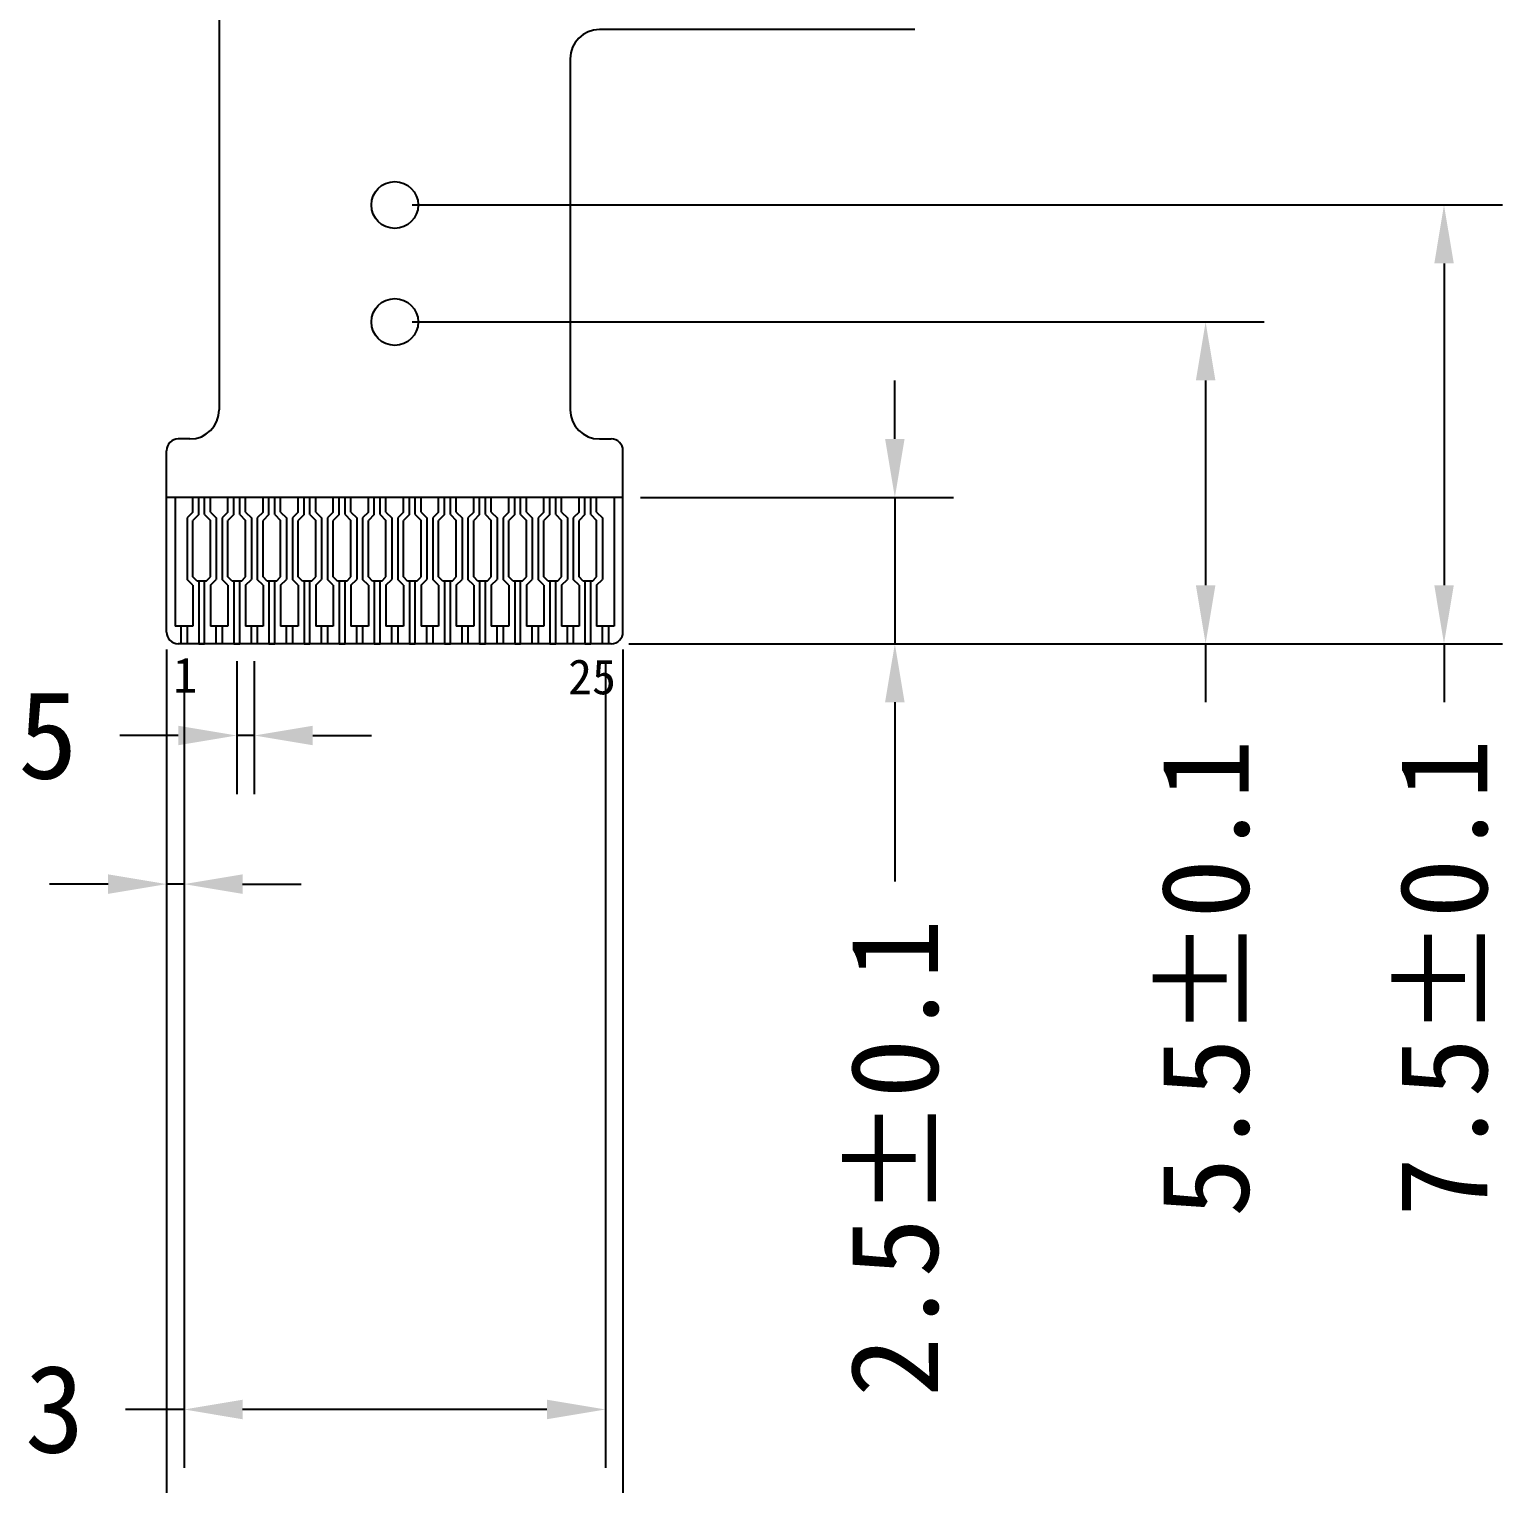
# Model space of a CAD drawing. Header units: millimetres. Extents: x 1040 to 3675, y 249 to 975.
# Drawn here: x 3630.78 to 3655.96, y 662.25 to 687.1 of the extents above; entities that cross this region are included whole.
import ezdxf

# ---------------------------------------------------------------- set-up
doc = ezdxf.new("R2010")
doc.units = ezdxf.units.MM
doc.layers.add('dim', color=3, linetype='Continuous')
doc.layers.add('FPC', color=33, linetype='Continuous')
doc.styles.get("Standard").update_dxf_attribs({"font": 'txt', "bigfont": 'gbcbig.shx'})
doc.styles.add('宋体', font='')
doc.styles.get('宋体').set_extended_font_data('SimSun')
doc.dimstyles.new('ISO-25$0', dxfattribs={"dimtxt": 1.5, "dimasz": 1, "dimexe": 1, "dimexo": 0.3, "dimgap": 0.6, "dimtad": 0, "dimdsep": 46, "dimtxsty": 'Standard', "dimcen": 0, "dimadec": 0, "dimazin": 0, "dimtfac": 1, "dimtmove": 0, "dimatfit": 3, "dimfxl": 1, "dimarcsym": 0})

# ---------------------------------------------------------------- blocks, each defined once
blk = doc.blocks.new('*D391')
at = {"color": 0, "lineweight": -2, "transparency": 16777216}
for p, q in [((3633.127, 676.5), (3633.127, 659.983)), ((3640.927, 676.5), (3640.927, 659.983)), ((3633.127, 660.983), (3631.695, 660.983)), ((3639.927, 660.983), (3634.127, 660.983))]:
    blk.add_line(p, q, dxfattribs=at)
at = {"color": 0, "transparency": 16777216}
for points in [[(3634.127, 661.15), (3634.127, 660.816), (3633.127, 660.983)], [(3639.927, 661.15), (3639.927, 660.816), (3640.927, 660.983)]]:
    blk.add_solid(points, dxfattribs=at)
at = {"layer": 'Defpoints', "color": 0, "transparency": 16777216}
for p in [(3633.127, 676.8), (3640.927, 676.8), (3633.127, 660.983)]:
    blk.add_point(p, dxfattribs=at)
at = {"color": 0, "transparency": 16777216, "insert": (3626.98, 660.983), "char_height": 1.5, "attachment_point": 5, "style": '宋体'}
blk.add_mtext('7.8±0.1', dxfattribs=at)
blk = doc.blocks.new('*D392')
at = {"color": 0, "lineweight": -2, "transparency": 16777216}
for p, q in [((3633.127, 676.5), (3633.127, 671.491)), ((3633.427, 676.3), (3633.427, 671.491)), ((3632.127, 672.491), (3631.127, 672.491)), ((3633.427, 672.491), (3633.127, 672.491)), ((3634.427, 672.491), (3635.427, 672.491))]:
    blk.add_line(p, q, dxfattribs=at)
at = {"color": 0, "transparency": 16777216}
for points in [[(3632.127, 672.658), (3632.127, 672.324), (3633.127, 672.491)], [(3634.427, 672.658), (3634.427, 672.324), (3633.427, 672.491)]]:
    blk.add_solid(points, dxfattribs=at)
at = {"layer": 'Defpoints', "color": 0, "transparency": 16777216}
for p in [(3633.127, 676.8), (3633.427, 676.6), (3633.427, 672.491)]:
    blk.add_point(p, dxfattribs=at)
at = {"color": 0, "transparency": 16777216, "insert": (3625.813, 672.491), "char_height": 1.5, "attachment_point": 5, "style": '宋体'}
blk.add_mtext('0.3±0.07', dxfattribs=at)
blk = doc.blocks.new('*D393')
at = {"color": 0, "lineweight": -2, "transparency": 16777216}
for p, q in [((3634.327, 676.3), (3634.327, 674.031)), ((3634.627, 676.3), (3634.627, 674.031)), ((3633.327, 675.031), (3632.327, 675.031)), ((3634.627, 675.031), (3634.327, 675.031)), ((3635.627, 675.031), (3636.627, 675.031))]:
    blk.add_line(p, q, dxfattribs=at)
at = {"color": 0, "transparency": 16777216}
for points in [[(3633.327, 675.198), (3633.327, 674.865), (3634.327, 675.031)], [(3635.627, 675.198), (3635.627, 674.865), (3634.627, 675.031)]]:
    blk.add_solid(points, dxfattribs=at)
at = {"layer": 'Defpoints', "color": 0, "transparency": 16777216}
for p in [(3634.327, 676.6), (3634.627, 676.6), (3634.627, 675.031)]:
    blk.add_point(p, dxfattribs=at)
at = {"color": 0, "transparency": 16777216, "insert": (3627.018, 675.031), "char_height": 1.5, "attachment_point": 5, "style": '宋体'}
blk.add_mtext('0.3±0.05', dxfattribs=at)
blk = doc.blocks.new('*D394')
at = {"color": 0, "lineweight": -2, "transparency": 16777216}
for p, q in [((3633.427, 676.3), (3633.427, 662.511)), ((3640.628, 676.3), (3640.628, 662.511)), ((3633.427, 663.511), (3632.427, 663.511)), ((3639.628, 663.511), (3634.427, 663.511))]:
    blk.add_line(p, q, dxfattribs=at)
at = {"color": 0, "transparency": 16777216}
for points in [[(3634.427, 663.678), (3634.427, 663.344), (3633.427, 663.511)], [(3639.628, 663.678), (3639.628, 663.344), (3640.628, 663.511)]]:
    blk.add_solid(points, dxfattribs=at)
at = {"layer": 'Defpoints', "color": 0, "transparency": 16777216}
for p in [(3633.427, 676.6), (3640.628, 676.6), (3633.427, 663.511)]:
    blk.add_point(p, dxfattribs=at)
at = {"color": 0, "transparency": 16777216, "insert": (3627.134, 663.511), "char_height": 1.5, "attachment_point": 5, "style": '宋体'}
blk.add_mtext('7.2±0.03', dxfattribs=at)
blk = doc.blocks.new('*D395')
at = {"color": 0, "lineweight": -2, "transparency": 16777216}
for p, q in [((3637.327, 684.1), (3655.959, 684.1)), ((3654.959, 683.1), (3654.959, 677.6)), ((3645.377, 676.6), (3655.959, 676.6)), ((3654.959, 676.6), (3654.959, 675.6))]:
    blk.add_line(p, q, dxfattribs=at)
at = {"color": 0, "transparency": 16777216}
for points in [[(3654.793, 683.1), (3655.126, 683.1), (3654.959, 684.1)], [(3654.793, 677.6), (3655.126, 677.6), (3654.959, 676.6)]]:
    blk.add_solid(points, dxfattribs=at)
at = {"layer": 'Defpoints', "color": 0, "transparency": 16777216}
for p in [(3637.027, 684.1), (3654.959, 684.1), (3645.077, 676.6)]:
    blk.add_point(p, dxfattribs=at)
at = {"color": 0, "transparency": 16777216, "insert": (3654.959, 670.885), "char_height": 1.5, "attachment_point": 5, "rotation": 90, "style": '宋体'}
blk.add_mtext('7.5±0.1', dxfattribs=at)
blk = doc.blocks.new('*D396')
at = {"color": 0, "lineweight": -2, "transparency": 16777216}
for p, q in [((3637.327, 682.1), (3651.885, 682.1)), ((3650.885, 681.1), (3650.885, 677.6)), ((3641.027, 676.6), (3651.885, 676.6)), ((3650.885, 676.6), (3650.885, 675.6))]:
    blk.add_line(p, q, dxfattribs=at)
at = {"color": 0, "transparency": 16777216}
for points in [[(3650.718, 681.1), (3651.052, 681.1), (3650.885, 682.1)], [(3650.718, 677.6), (3651.052, 677.6), (3650.885, 676.6)]]:
    blk.add_solid(points, dxfattribs=at)
at = {"layer": 'Defpoints', "color": 0, "transparency": 16777216}
for p in [(3637.027, 682.1), (3650.885, 682.1), (3640.727, 676.6)]:
    blk.add_point(p, dxfattribs=at)
at = {"color": 0, "transparency": 16777216, "insert": (3650.885, 670.881), "char_height": 1.5, "attachment_point": 5, "rotation": 90, "style": '宋体'}
blk.add_mtext('5.5±0.1', dxfattribs=at)
blk = doc.blocks.new('*D398')
at = {"color": 0, "lineweight": -2, "transparency": 16777216}
for p, q in [((3645.574, 680.1), (3645.574, 681.1)), ((3641.227, 679.1), (3646.574, 679.1)), ((3645.574, 679.1), (3645.574, 676.6)), ((3641.027, 676.6), (3646.574, 676.6)), ((3645.574, 675.6), (3645.574, 672.535))]:
    blk.add_line(p, q, dxfattribs=at)
at = {"color": 0, "transparency": 16777216}
for points in [[(3645.407, 680.1), (3645.74, 680.1), (3645.574, 679.1)], [(3645.407, 675.6), (3645.74, 675.6), (3645.574, 676.6)]]:
    blk.add_solid(points, dxfattribs=at)
at = {"layer": 'Defpoints', "color": 0, "transparency": 16777216}
for p in [(3640.927, 679.1), (3645.574, 679.1), (3640.727, 676.6)]:
    blk.add_point(p, dxfattribs=at)
at = {"color": 0, "transparency": 16777216, "insert": (3645.574, 667.808), "char_height": 1.5, "attachment_point": 5, "rotation": 90, "style": '宋体'}
blk.add_mtext('2.5±0.1', dxfattribs=at)

msp = doc.modelspace()

# ---------------------------------------------------------------- linework, layer by layer
at = {"color": 30}
for p, q in [((3634.0272, 689.0898), (3634.0272, 680.5996)), ((3645.915, 687.0996), (3640.5272, 687.0996)), ((3640.0272, 686.5996), (3640.0272, 680.5996)), ((3633.5272, 680.0996), (3633.3272, 680.0996)), ((3640.5272, 680.0996), (3640.7272, 680.0996)), ((3633.1272, 676.7996), (3633.1272, 679.8996)), ((3640.9272, 676.7996), (3640.9272, 679.8996)), ((3640.7272, 676.5996), (3633.3272, 676.5996))]:
    msp.add_line(p, q, dxfattribs=at)
msp.add_line((3640.9272, 679.0996), (3633.1272, 679.0996))
for centre, radius, start, end in [((3640.5272, 686.5996), 0.5, 90, 180), ((3633.5272, 680.5996), 0.5, 270, 0), ((3640.5272, 680.5996), 0.5, 180, 270), ((3633.3272, 679.8996), 0.2, 90, 180), ((3640.7272, 679.8996), 0.2, 0, 90), ((3633.3272, 676.7996), 0.2, 180, 270), ((3640.7272, 676.7996), 0.2, 270, 0)]:
    msp.add_arc(centre, radius, start, end, dxfattribs=at)
at = {"layer": 'dim', "color": 2, "ltscale": 0.8}
for p, q in [((3633.2772, 679.0996), (3633.2772, 676.8996)), ((3633.5772, 678.8496), (3633.5772, 679.0996)), ((3633.6772, 678.8082), (3633.6772, 679.0996)), ((3633.7772, 678.8082), (3633.7772, 679.0996)), ((3633.8772, 678.8496), (3633.8772, 679.0996)), ((3634.1772, 678.8496), (3634.1772, 679.0996)), ((3634.2772, 678.8082), (3634.2772, 679.0996)), ((3634.3772, 678.8082), (3634.3772, 679.0996)), ((3634.4772, 678.8496), (3634.4772, 679.0996)), ((3634.7772, 678.8496), (3634.7772, 679.0996)), ((3634.8772, 678.8082), (3634.8772, 679.0996)), ((3634.9772, 678.8082), (3634.9772, 679.0996)), ((3635.0772, 678.8496), (3635.0772, 679.0996)), ((3635.3772, 678.8496), (3635.3772, 679.0996)), ((3635.4772, 678.8082), (3635.4772, 679.0996)), ((3635.5772, 678.8082), (3635.5772, 679.0996)), ((3635.6772, 678.8496), (3635.6772, 679.0996)), ((3635.9772, 678.8496), (3635.9772, 679.0996)), ((3636.0772, 678.8082), (3636.0772, 679.0996)), ((3636.1772, 678.8082), (3636.1772, 679.0996)), ((3636.2772, 678.8496), (3636.2772, 679.0996)), ((3636.5772, 678.8496), (3636.5772, 679.0996)), ((3636.6772, 678.8082), (3636.6772, 679.0996)), ((3636.7772, 678.8082), (3636.7772, 679.0996)), ((3636.8772, 678.8496), (3636.8772, 679.0996)), ((3637.1772, 678.8496), (3637.1772, 679.0996)), ((3637.2772, 678.8082), (3637.2772, 679.0996)), ((3637.3772, 678.8082), (3637.3772, 679.0996)), ((3637.4775, 678.8496), (3637.4775, 679.0996)), ((3637.7775, 678.8496), (3637.7775, 679.0996)), ((3637.8775, 678.8082), (3637.8775, 679.0996)), ((3637.9775, 678.8082), (3637.9775, 679.0996)), ((3638.0775, 678.8496), (3638.0775, 679.0996)), ((3638.3775, 678.8496), (3638.3775, 679.0996)), ((3638.4775, 678.8082), (3638.4775, 679.0996)), ((3638.5775, 678.8082), (3638.5775, 679.0996)), ((3638.6775, 678.8496), (3638.6775, 679.0996)), ((3638.9775, 678.8496), (3638.9775, 679.0996)), ((3639.0775, 678.8082), (3639.0775, 679.0996)), ((3639.1775, 678.8082), (3639.1775, 679.0996)), ((3639.2775, 678.8496), (3639.2775, 679.0996)), ((3639.5775, 678.8496), (3639.5775, 679.0996)), ((3639.6775, 678.8082), (3639.6775, 679.0996)), ((3639.7775, 678.8082), (3639.7775, 679.0996)), ((3639.8775, 678.8496), (3639.8775, 679.0996)), ((3640.1775, 678.8496), (3640.1775, 679.0996)), ((3640.2775, 678.8082), (3640.2775, 679.0996)), ((3640.3775, 678.8082), (3640.3775, 679.0996)), ((3640.4775, 678.8496), (3640.4775, 679.0996)), ((3640.7775, 679.0996), (3640.7775, 676.8996)), ((3633.5772, 678.8496), (3633.4772, 678.7496)), ((3633.4772, 678.7496), (3633.4772, 677.6996)), ((3633.6772, 678.8082), (3633.5772, 678.7082)), ((3633.7772, 678.8082), (3633.8772, 678.7082)), ((3633.8772, 678.8496), (3633.9772, 678.7496)), ((3633.9772, 678.7496), (3633.9772, 677.6996)), ((3634.1772, 678.8496), (3634.0772, 678.7496)), ((3634.0772, 678.7496), (3634.0772, 677.6996)), ((3634.2772, 678.8082), (3634.1772, 678.7082)), ((3634.3772, 678.8082), (3634.4772, 678.7082)), ((3634.4772, 678.8496), (3634.5772, 678.7496)), ((3634.5772, 678.7496), (3634.5772, 677.6996)), ((3634.7772, 678.8496), (3634.6772, 678.7496)), ((3634.6772, 678.7496), (3634.6772, 677.6996)), ((3634.8772, 678.8082), (3634.7772, 678.7082)), ((3634.9772, 678.8082), (3635.0772, 678.7082)), ((3635.0772, 678.8496), (3635.1772, 678.7496)), ((3635.1772, 678.7496), (3635.1772, 677.6996)), ((3635.3772, 678.8496), (3635.2772, 678.7496)), ((3635.2772, 678.7496), (3635.2772, 677.6996)), ((3635.4772, 678.8082), (3635.3772, 678.7082)), ((3635.5772, 678.8082), (3635.6772, 678.7082)), ((3635.6772, 678.8496), (3635.7772, 678.7496)), ((3635.7772, 678.7496), (3635.7772, 677.6996)), ((3635.9772, 678.8496), (3635.8772, 678.7496)), ((3635.8772, 678.7496), (3635.8772, 677.6996)), ((3636.0772, 678.8082), (3635.9772, 678.7082)), ((3636.1772, 678.8082), (3636.2772, 678.7082)), ((3636.2772, 678.8496), (3636.3772, 678.7496)), ((3636.3772, 678.7496), (3636.3772, 677.6996)), ((3636.5772, 678.8496), (3636.4772, 678.7496)), ((3636.4772, 678.7496), (3636.4772, 677.6996)), ((3636.6772, 678.8082), (3636.5772, 678.7082)), ((3636.7772, 678.8082), (3636.8772, 678.7082)), ((3636.8772, 678.8496), (3636.9772, 678.7496)), ((3636.9772, 678.7496), (3636.9772, 677.6996)), ((3637.1772, 678.8496), (3637.0772, 678.7496)), ((3637.0772, 678.7496), (3637.0772, 677.6996)), ((3637.2772, 678.8082), (3637.1772, 678.7082)), ((3637.3772, 678.8082), (3637.4772, 678.7082)), ((3637.4775, 678.8496), (3637.5775, 678.7496)), ((3637.5775, 678.7496), (3637.5775, 677.6996)), ((3637.7775, 678.8496), (3637.6775, 678.7496)), ((3637.6775, 678.7496), (3637.6775, 677.6996)), ((3637.8775, 678.8082), (3637.7775, 678.7082)), ((3637.9775, 678.8082), (3638.0775, 678.7082)), ((3638.0775, 678.8496), (3638.1775, 678.7496)), ((3638.1775, 678.7496), (3638.1775, 677.6996)), ((3638.3775, 678.8496), (3638.2775, 678.7496)), ((3638.2775, 678.7496), (3638.2775, 677.6996)), ((3638.4775, 678.8082), (3638.3775, 678.7082)), ((3638.5775, 678.8082), (3638.6775, 678.7082)), ((3638.6775, 678.8496), (3638.7775, 678.7496)), ((3638.7775, 678.7496), (3638.7775, 677.6996)), ((3638.9775, 678.8496), (3638.8775, 678.7496)), ((3638.8775, 678.7496), (3638.8775, 677.6996)), ((3639.0775, 678.8082), (3638.9775, 678.7082)), ((3639.1775, 678.8082), (3639.2775, 678.7082)), ((3639.2775, 678.8496), (3639.3775, 678.7496)), ((3639.3775, 678.7496), (3639.3775, 677.6996)), ((3639.5775, 678.8496), (3639.4775, 678.7496)), ((3639.4775, 678.7496), (3639.4775, 677.6996)), ((3639.6775, 678.8082), (3639.5775, 678.7082)), ((3639.7775, 678.8082), (3639.8775, 678.7082)), ((3639.8775, 678.8496), (3639.9775, 678.7496)), ((3639.9775, 678.7496), (3639.9775, 677.6996)), ((3640.1775, 678.8496), (3640.0775, 678.7496)), ((3640.0775, 678.7496), (3640.0775, 677.6996)), ((3640.2775, 678.8082), (3640.1775, 678.7082)), ((3640.3775, 678.8082), (3640.4775, 678.7082)), ((3640.4775, 678.8496), (3640.5775, 678.7496)), ((3640.5775, 678.7496), (3640.5775, 677.6996)), ((3633.5772, 677.7411), (3633.5772, 678.7082)), ((3633.8772, 677.7411), (3633.8772, 678.7082)), ((3634.1772, 677.7411), (3634.1772, 678.7082)), ((3634.4772, 677.7411), (3634.4772, 678.7082)), ((3634.7772, 677.7411), (3634.7772, 678.7082)), ((3635.0772, 677.7411), (3635.0772, 678.7082)), ((3635.3772, 677.7411), (3635.3772, 678.7082)), ((3635.6772, 677.7411), (3635.6772, 678.7082)), ((3635.9772, 677.7411), (3635.9772, 678.7082)), ((3636.2772, 677.7411), (3636.2772, 678.7082)), ((3636.5772, 677.7411), (3636.5772, 678.7082)), ((3636.8772, 677.7411), (3636.8772, 678.7082)), ((3637.1772, 677.7411), (3637.1772, 678.7082)), ((3637.4772, 677.7411), (3637.4772, 678.7082)), ((3637.7775, 677.7411), (3637.7775, 678.7082)), ((3638.0775, 677.7411), (3638.0775, 678.7082)), ((3638.3775, 677.7411), (3638.3775, 678.7082)), ((3638.6775, 677.7411), (3638.6775, 678.7082)), ((3638.9775, 677.7411), (3638.9775, 678.7082)), ((3639.2775, 677.7411), (3639.2775, 678.7082)), ((3639.5775, 677.7411), (3639.5775, 678.7082)), ((3639.8775, 677.7411), (3639.8775, 678.7082)), ((3640.1775, 677.7411), (3640.1775, 678.7082)), ((3640.4775, 677.7411), (3640.4775, 678.7082)), ((3633.6479, 677.6704), (3633.5772, 677.7411)), ((3633.8065, 677.6704), (3633.8772, 677.7411)), ((3634.2479, 677.6704), (3634.1772, 677.7411)), ((3634.4065, 677.6704), (3634.4772, 677.7411)), ((3634.8479, 677.6704), (3634.7772, 677.7411)), ((3635.0065, 677.6704), (3635.0772, 677.7411)), ((3635.4479, 677.6704), (3635.3772, 677.7411)), ((3635.6065, 677.6704), (3635.6772, 677.7411)), ((3636.0479, 677.6704), (3635.9772, 677.7411)), ((3636.2065, 677.6704), (3636.2772, 677.7411)), ((3636.6479, 677.6704), (3636.5772, 677.7411)), ((3636.8065, 677.6704), (3636.8772, 677.7411)), ((3637.2479, 677.6704), (3637.1772, 677.7411)), ((3637.4065, 677.6704), (3637.4772, 677.7411)), ((3637.8482, 677.6704), (3637.7775, 677.7411)), ((3638.0068, 677.6704), (3638.0775, 677.7411)), ((3638.4482, 677.6704), (3638.3775, 677.7411)), ((3638.6068, 677.6704), (3638.6775, 677.7411)), ((3639.0482, 677.6704), (3638.9775, 677.7411)), ((3639.2068, 677.6704), (3639.2775, 677.7411)), ((3639.6482, 677.6704), (3639.5775, 677.7411)), ((3639.8068, 677.6704), (3639.8775, 677.7411)), ((3640.2482, 677.6704), (3640.1775, 677.7411)), ((3640.4068, 677.6704), (3640.4775, 677.7411)), ((3633.5772, 677.5996), (3633.4772, 677.6996)), ((3633.5772, 677.5996), (3633.5772, 676.8996)), ((3633.8065, 677.6704), (3633.6479, 677.6704)), ((3633.6772, 677.6704), (3633.6772, 676.5996)), ((3633.7772, 676.5996), (3633.7772, 677.6704)), ((3633.8772, 677.5996), (3633.9772, 677.6996)), ((3633.8772, 677.5996), (3633.8772, 676.8996)), ((3634.1772, 677.5996), (3634.0772, 677.6996)), ((3634.1772, 677.5996), (3634.1772, 676.8996)), ((3634.4065, 677.6704), (3634.2479, 677.6704)), ((3634.2772, 677.6704), (3634.2772, 676.5996)), ((3634.3772, 676.5996), (3634.3772, 677.6704)), ((3634.4772, 677.5996), (3634.5772, 677.6996)), ((3634.4772, 677.5996), (3634.4772, 676.8996)), ((3634.7772, 677.5996), (3634.6772, 677.6996)), ((3634.7772, 677.5996), (3634.7772, 676.8996)), ((3635.0065, 677.6704), (3634.8479, 677.6704)), ((3634.8772, 677.6704), (3634.8772, 676.5996)), ((3634.9772, 676.5996), (3634.9772, 677.6704)), ((3635.0772, 677.5996), (3635.1772, 677.6996)), ((3635.0772, 677.5996), (3635.0772, 676.8996)), ((3635.3772, 677.5996), (3635.2772, 677.6996)), ((3635.3772, 677.5996), (3635.3772, 676.8996)), ((3635.6065, 677.6704), (3635.4479, 677.6704)), ((3635.4772, 677.6704), (3635.4772, 676.5996)), ((3635.5772, 676.5996), (3635.5772, 677.6704)), ((3635.6772, 677.5996), (3635.7772, 677.6996)), ((3635.6772, 677.5996), (3635.6772, 676.8996)), ((3635.9772, 677.5996), (3635.8772, 677.6996)), ((3635.9772, 677.5996), (3635.9772, 676.8996)), ((3636.2065, 677.6704), (3636.0479, 677.6704)), ((3636.0772, 677.6704), (3636.0772, 676.5996)), ((3636.1772, 676.5996), (3636.1772, 677.6704)), ((3636.2772, 677.5996), (3636.3772, 677.6996)), ((3636.2772, 677.5996), (3636.2772, 676.8996)), ((3636.5772, 677.5996), (3636.4772, 677.6996)), ((3636.5772, 677.5996), (3636.5772, 676.8996)), ((3636.8065, 677.6704), (3636.6479, 677.6704)), ((3636.6772, 677.6704), (3636.6772, 676.5996)), ((3636.7772, 676.5996), (3636.7772, 677.6704)), ((3636.8772, 677.5996), (3636.9772, 677.6996)), ((3636.8772, 677.5996), (3636.8772, 676.8996)), ((3637.1772, 677.5996), (3637.0772, 677.6996)), ((3637.1772, 677.5996), (3637.1772, 676.8996)), ((3637.4065, 677.6704), (3637.2479, 677.6704)), ((3637.2772, 677.6704), (3637.2772, 676.5996)), ((3637.3772, 676.5996), (3637.3772, 677.6704)), ((3637.4775, 677.5996), (3637.5775, 677.6996)), ((3637.4775, 677.5996), (3637.4775, 676.8996)), ((3637.7775, 677.5996), (3637.6775, 677.6996)), ((3637.7775, 677.5996), (3637.7775, 676.8996)), ((3638.0068, 677.6704), (3637.8482, 677.6704)), ((3637.8775, 677.6704), (3637.8775, 676.5996)), ((3637.9775, 676.5996), (3637.9775, 677.6704)), ((3638.0775, 677.5996), (3638.1775, 677.6996)), ((3638.0775, 677.5996), (3638.0775, 676.8996)), ((3638.3775, 677.5996), (3638.2775, 677.6996)), ((3638.3775, 677.5996), (3638.3775, 676.8996)), ((3638.6068, 677.6704), (3638.4482, 677.6704)), ((3638.4775, 677.6704), (3638.4775, 676.5996)), ((3638.5775, 676.5996), (3638.5775, 677.6704)), ((3638.6775, 677.5996), (3638.7775, 677.6996)), ((3638.6775, 677.5996), (3638.6775, 676.8996)), ((3638.9775, 677.5996), (3638.8775, 677.6996)), ((3638.9775, 677.5996), (3638.9775, 676.8996)), ((3639.2068, 677.6704), (3639.0482, 677.6704)), ((3639.0775, 677.6704), (3639.0775, 676.5996)), ((3639.1775, 676.5996), (3639.1775, 677.6704)), ((3639.2775, 677.5996), (3639.3775, 677.6996)), ((3639.2775, 677.5996), (3639.2775, 676.8996)), ((3639.5775, 677.5996), (3639.4775, 677.6996)), ((3639.5775, 677.5996), (3639.5775, 676.8996)), ((3639.8068, 677.6704), (3639.6482, 677.6704)), ((3639.6775, 677.6704), (3639.6775, 676.5996)), ((3639.7775, 676.5996), (3639.7775, 677.6704)), ((3639.8775, 677.5996), (3639.9775, 677.6996)), ((3639.8775, 677.5996), (3639.8775, 676.8996)), ((3640.1775, 677.5996), (3640.0775, 677.6996)), ((3640.1775, 677.5996), (3640.1775, 676.8996)), ((3640.4068, 677.6704), (3640.2482, 677.6704)), ((3640.2775, 677.6704), (3640.2775, 676.5996)), ((3640.3775, 676.5996), (3640.3775, 677.6704)), ((3640.4775, 677.5996), (3640.5775, 677.6996)), ((3640.4775, 677.5996), (3640.4775, 676.8996)), ((3633.5772, 676.8996), (3633.2772, 676.8996)), ((3633.3772, 676.5996), (3633.3772, 676.8996)), ((3633.4772, 676.8996), (3633.4772, 676.5996)), ((3634.1772, 676.8996), (3633.8772, 676.8996)), ((3633.9772, 676.5996), (3633.9772, 676.8996)), ((3634.0772, 676.8996), (3634.0772, 676.5996)), ((3634.7772, 676.8996), (3634.4772, 676.8996)), ((3634.5772, 676.5996), (3634.5772, 676.8996)), ((3634.6772, 676.8996), (3634.6772, 676.5996)), ((3635.3772, 676.8996), (3635.0772, 676.8996)), ((3635.1772, 676.5996), (3635.1772, 676.8996)), ((3635.2772, 676.8996), (3635.2772, 676.5996)), ((3635.9772, 676.8996), (3635.6772, 676.8996)), ((3635.7772, 676.5996), (3635.7772, 676.8996)), ((3635.8772, 676.8996), (3635.8772, 676.5996)), ((3636.5772, 676.8996), (3636.2772, 676.8996)), ((3636.3772, 676.5996), (3636.3772, 676.8996)), ((3636.4772, 676.8996), (3636.4772, 676.5996)), ((3637.1772, 676.8996), (3636.8772, 676.8996)), ((3636.9772, 676.5996), (3636.9772, 676.8996)), ((3637.0772, 676.8996), (3637.0772, 676.5996)), ((3637.7775, 676.8996), (3637.4775, 676.8996)), ((3637.5775, 676.5996), (3637.5775, 676.8996)), ((3637.6775, 676.8996), (3637.6775, 676.5996)), ((3638.3775, 676.8996), (3638.0775, 676.8996)), ((3638.1775, 676.5996), (3638.1775, 676.8996)), ((3638.2775, 676.8996), (3638.2775, 676.5996)), ((3638.9775, 676.8996), (3638.6775, 676.8996)), ((3638.7775, 676.5996), (3638.7775, 676.8996)), ((3638.8775, 676.8996), (3638.8775, 676.5996)), ((3639.5775, 676.8996), (3639.2775, 676.8996)), ((3639.3775, 676.5996), (3639.3775, 676.8996)), ((3639.4775, 676.8996), (3639.4775, 676.5996)), ((3640.1775, 676.8996), (3639.8775, 676.8996)), ((3639.9775, 676.5996), (3639.9775, 676.8996)), ((3640.0775, 676.8996), (3640.0775, 676.5996)), ((3640.7775, 676.8996), (3640.4775, 676.8996)), ((3640.5775, 676.5996), (3640.5775, 676.8996)), ((3640.6775, 676.8996), (3640.6775, 676.5996)), ((3633.4772, 676.5996), (3633.3772, 676.5996)), ((3633.6772, 676.5996), (3633.7772, 676.5996)), ((3634.0772, 676.5996), (3633.9772, 676.5996)), ((3634.2772, 676.5996), (3634.3772, 676.5996)), ((3634.6772, 676.5996), (3634.5772, 676.5996)), ((3634.8772, 676.5996), (3634.9772, 676.5996)), ((3635.2772, 676.5996), (3635.1772, 676.5996)), ((3635.4772, 676.5996), (3635.5772, 676.5996)), ((3635.8772, 676.5996), (3635.7772, 676.5996)), ((3636.0772, 676.5996), (3636.1772, 676.5996)), ((3636.4772, 676.5996), (3636.3772, 676.5996)), ((3636.6772, 676.5996), (3636.7772, 676.5996)), ((3637.0772, 676.5996), (3636.9772, 676.5996)), ((3637.2772, 676.5996), (3637.3772, 676.5996)), ((3637.6775, 676.5996), (3637.5775, 676.5996)), ((3637.8775, 676.5996), (3637.9775, 676.5996)), ((3638.2775, 676.5996), (3638.1775, 676.5996)), ((3638.4775, 676.5996), (3638.5775, 676.5996)), ((3638.8775, 676.5996), (3638.7775, 676.5996)), ((3639.0775, 676.5996), (3639.1775, 676.5996)), ((3639.4775, 676.5996), (3639.3775, 676.5996)), ((3639.6775, 676.5996), (3639.7775, 676.5996)), ((3640.0775, 676.5996), (3639.9775, 676.5996)), ((3640.2775, 676.5996), (3640.3775, 676.5996)), ((3640.6775, 676.5996), (3640.5775, 676.5996))]:
    msp.add_line(p, q, dxfattribs=at)
at = {"layer": 'FPC', "color": 30}
for centre in [(3637.0272, 684.0996), (3637.0272, 682.0996)]:
    msp.add_circle(centre, 0.4, dxfattribs=at)

# ---------------------------------------------------------------- texts
at = {"layer": 'dim', "color": 7, "ltscale": 0.8, "char_height": 0.6, "attachment_point": 3, "style": '宋体'}
for s, insert, width in [('{\\fSimSun|b0|i0|c134|p2;1}', (3633.6498, 676.3647), 0.705391), ('25', (3640.8072, 676.3349), 1.992565)]:
    msp.add_mtext(s, dxfattribs=dict(at, insert=insert, width=width))

# ---------------------------------------------------------------- dimensions: what is measured, and where the dimension line sits
for base, p1, p2, picture, middle in [((3654.9593, 684.0996), (3645.0772, 676.5996), (3637.0272, 684.0996), '*D395', (3654.9593, 670.8851)), ((3650.8851, 682.0996), (3640.7272, 676.5996), (3637.0272, 682.0996), '*D396', (3650.8851, 670.8809)), ((3645.5737, 679.0996), (3640.7272, 676.5996), (3640.9272, 679.0996), '*D398', (3645.5737, 667.8083))]:
    dim = msp.add_linear_dim(base=base, p1=p1, p2=p2, angle=90, dimstyle='ISO-25$0', override={"dimtxt": 1.5, "dimasz": 1, "dimtxsty": '宋体', "dimtol": 1, "dimtp": 0.1, "dimtm": 0.1})
    dim.commit()
    dim.dimension.update_dxf_attribs({"geometry": picture, "text_midpoint": middle, "dimtype": 160})
for base, p1, p2, override, picture, middle in [((3633.4272, 672.4909), (3633.1272, 676.7996), (3633.4272, 676.5996), {"dimtxt": 1.5, "dimasz": 1, "dimtxsty": '宋体', "dimtol": 1, "dimtp": 0.07, "dimtm": 0.07}, '*D392', (3625.8135, 672.4909)), ((3633.1272, 660.983), (3640.9272, 676.7996), (3633.1272, 676.7996), {"dimtxt": 1.5, "dimasz": 1, "dimtxsty": '宋体', "dimtol": 1, "dimtp": 0.1, "dimtm": 0.1}, '*D391', (3626.98, 660.983)), ((3634.6272, 675.0313), (3634.3272, 676.5996), (3634.6272, 676.5996), {"dimtxt": 1.5, "dimasz": 1, "dimtxsty": '宋体', "dimtol": 1, "dimtp": 0.05, "dimtm": 0.05}, '*D393', (3627.0177, 675.0313)), ((3633.4272, 663.5111), (3640.6275, 676.5996), (3633.4272, 676.5996), {"dimtxt": 1.5, "dimasz": 1, "dimdec": 1, "dimzin": 0, "dimtxsty": '宋体', "dimtol": 1, "dimtp": 0.03, "dimtm": 0.03}, '*D394', (3627.1344, 663.5111))]:
    dim = msp.add_linear_dim(base=base, p1=p1, p2=p2, dimstyle='ISO-25$0', override=override)
    dim.commit()
    dim.dimension.update_dxf_attribs({"geometry": picture, "text_midpoint": middle, "dimtype": 160})

doc.saveas('drawing.dxf')
